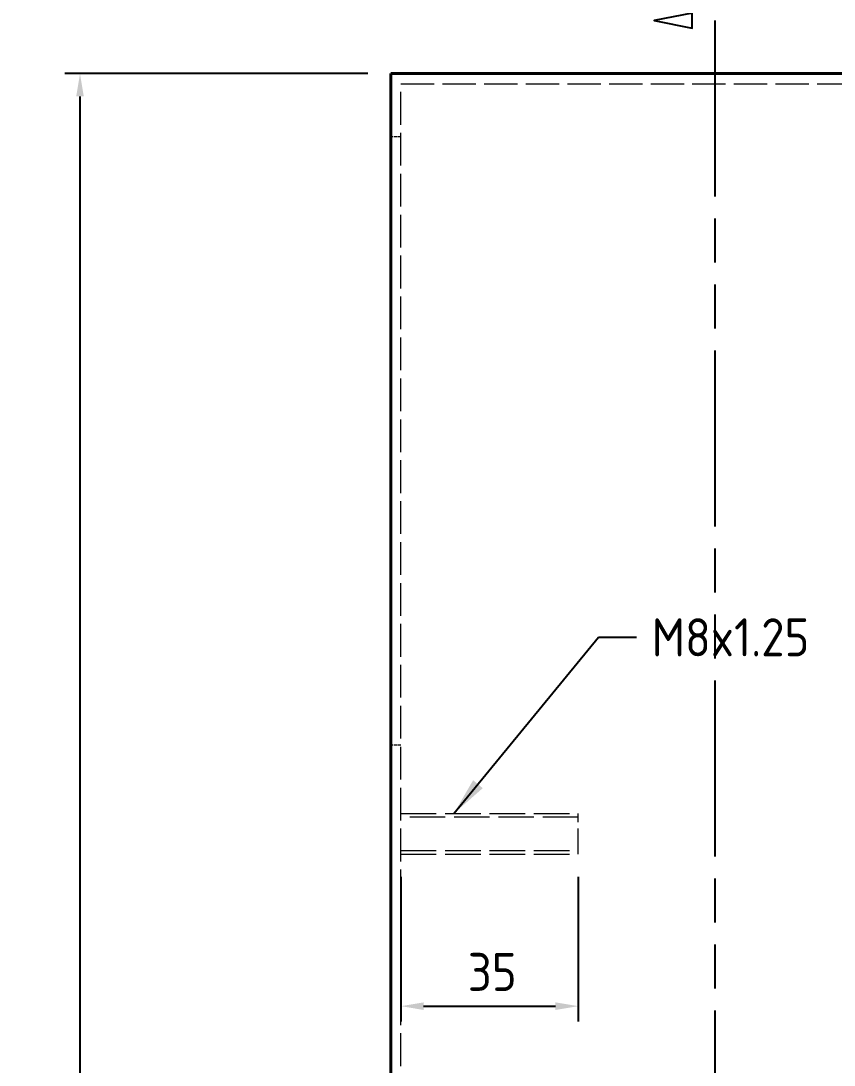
# Model space of a CAD drawing. Header units: millimetres. Extents: x 0 to 2523, y 0 to 1782.
# Drawn here: x 238.7 to 399.2, y 1097.6 to 1303.6 of the extents above; entities that cross this region are included whole.
import ezdxf

# ---------------------------------------------------------------- set-up
doc = ezdxf.new("R2010")
doc.units = ezdxf.units.MM
doc.header["$LTSCALE"] = 3
for name, pattern in [('CHAIN', [0.3543, 0.2362, -0.0295, 0.0591, -0.0295]), ('DASHED', [0.2067, 0.1654, -0.0413]), ('DOUBLE_DASH_CHAIN', [1.2403, 0.6614, -0.0827, 0.1654, -0.0827, 0.1654, -0.0827])]:
    doc.linetypes.add(name, pattern=pattern)
for name, color, linetype, lineweight in [('가려진 것(ISO)', 2, 'DASHED', 18), ('가시적인 것(ISO)', 3, 'Continuous', 40), ('기호(ISO)', 5, 'Continuous', 25), ('단면선(ISO)', 7, 'CHAIN', 25), ('치수(ISO)', 2, 'Continuous', 25)]:
    doc.layers.add(name, color=color, linetype=linetype, lineweight=lineweight)
doc.styles.add('치수 텍스트_PSTEK_POSCO', font='isocp.shx')
doc.dimstyles.new('치수_PSTEK_POSCO', dxfattribs={"dimscale": 3, "dimtxt": 2.5, "dimasz": 1.5, "dimexe": 1, "dimexo": 1.5, "dimgap": 1, "dimtad": 1, "dimrnd": 1e-08, "dimdsep": 46, "dimtxsty": '치수 텍스트_PSTEK_POSCO', "dimcen": 0.09, "dimdle": 10, "dimclrd": 7, "dimclre": 7, "dimclrt": 2, "dimadec": 1, "dimazin": 2, "dimtfac": 1, "dimtmove": 0, "dimatfit": 3, "dimfxl": 0, "dimtolj": 1, "dimlwd": -1, "dimlwe": -1, "dimarcsym": 0})
doc.dimstyles.new('치수_PSTEK_POSCO$7', dxfattribs={"dimscale": 3, "dimtxt": 2.5, "dimasz": 2.5, "dimexe": 1, "dimexo": 1.5, "dimgap": 1, "dimtad": 1, "dimrnd": 1e-08, "dimdsep": 46, "dimtxsty": '치수 텍스트_PSTEK_POSCO', "dimcen": 0.09, "dimdle": 10, "dimclrd": 7, "dimclre": 7, "dimclrt": 2, "dimadec": 1, "dimazin": 2, "dimtfac": 1, "dimtmove": 0, "dimatfit": 3, "dimfxl": 0, "dimtolj": 1, "dimlwd": -1, "dimlwe": -1, "dimarcsym": 0})

# ---------------------------------------------------------------- blocks, each defined once
blk = doc.blocks.new('*D105')
at = {"layer": 'Defpoints', "color": 0, "transparency": 16777216}
for p in [(311.71, 1293.23), (559.71, 871.23), (311.71, 840.23)]:
    blk.add_point(p, dxfattribs=at)
at = {"layer": '치수(ISO)', "color": 7, "transparency": 16777216}
for p, q in [((559.71, 866.73), (559.71, 837.23)), ((555.21, 840.23), (316.21, 840.23))]:
    blk.add_line(p, q, dxfattribs=at)
for points in [[(316.21, 840.98), (316.21, 839.48), (311.71, 840.23)], [(555.21, 840.98), (555.21, 839.48), (559.71, 840.23)]]:
    blk.add_solid(points, dxfattribs=at)
at = {"layer": '치수(ISO)', "color": 2, "transparency": 16777216, "insert": (412.17, 846.98), "char_height": 7.5, "attachment_point": 4, "style": '치수 텍스트_PSTEK_POSCO'}
blk.add_mtext('\\A1;248', dxfattribs=at)
blk = doc.blocks.new('*D106')
at = {"layer": 'Defpoints', "color": 0, "transparency": 16777216}
for p in [(311.71, 1293.23), (250.39, 433.23), (311.71, 433.23)]:
    blk.add_point(p, dxfattribs=at)
at = {"layer": '치수(ISO)', "color": 7, "transparency": 16777216}
for p, q in [((307.21, 1293.23), (247.39, 1293.23)), ((250.39, 1288.73), (250.39, 437.73)), ((307.21, 433.23), (247.39, 433.23))]:
    blk.add_line(p, q, dxfattribs=at)
for points in [[(249.64, 1288.73), (251.14, 1288.73), (250.39, 1293.23)], [(249.64, 437.73), (251.14, 437.73), (250.39, 433.23)]]:
    blk.add_solid(points, dxfattribs=at)
at = {"layer": '치수(ISO)', "color": 2, "transparency": 16777216, "insert": (243.64, 966.48), "char_height": 7.5, "attachment_point": 4, "rotation": 90, "style": '치수 텍스트_PSTEK_POSCO'}
blk.add_mtext('\\A1;860', dxfattribs=at)
blk = doc.blocks.new('2dTransSection2')
at = {"layer": '단면선(ISO)', "linetype": 'Continuous'}
for p, q in [((123.734, 434.063), (123.734, 435.063)), ((121.234, 434.563), (123.734, 434.063)), ((125.234, 434.563), (125.234, 430.703))]:
    blk.add_line(p, q, dxfattribs=at)
at = {"layer": '단면선(ISO)', "linetype": 'DOUBLE_DASH_CHAIN', "ltscale": 5.832679}
blk.add_line((125.234, 434.563), (125.234, 126.864), dxfattribs=at)
at = {"layer": '단면선(ISO)', "linetype": 'Continuous', "flags": 128}
blk.add_lwpolyline([(123.734, 435.063), (121.234, 434.563), (123.734, 434.063), (123.734, 435.063)], dxfattribs=at)
at = {"layer": '단면선(ISO)'}
blk.add_solid([(123.734, 435.063), (121.234, 434.563), (123.734, 434.063), (123.734, 435.063)], dxfattribs=at)
blk = doc.blocks.new('*D118')
at = {"layer": 'Defpoints', "color": 0, "transparency": 16777216}
for p in [(313.71, 1139.23), (348.71, 1139.23), (348.71, 1109.23)]:
    blk.add_point(p, dxfattribs=at)
at = {"layer": '치수(ISO)', "color": 7, "transparency": 16777216}
for p, q in [((313.71, 1134.73), (313.71, 1106.23)), ((348.71, 1134.73), (348.71, 1106.23)), ((318.21, 1109.23), (344.21, 1109.23))]:
    blk.add_line(p, q, dxfattribs=at)
for points in [[(318.21, 1109.98), (318.21, 1108.48), (313.71, 1109.23)], [(344.21, 1109.98), (344.21, 1108.48), (348.71, 1109.23)]]:
    blk.add_solid(points, dxfattribs=at)
at = {"layer": '치수(ISO)', "color": 2, "transparency": 16777216, "insert": (326.93, 1115.98), "char_height": 7.5, "attachment_point": 4, "style": '치수 텍스트_PSTEK_POSCO'}
blk.add_mtext('\\A1;35', dxfattribs=at)

msp = doc.modelspace()

# ---------------------------------------------------------------- linework, layer by layer
at = {"layer": '가려진 것(ISO)', "ltscale": 13.022854}
msp.add_line((313.7116, 435.233), (313.7116, 1291.233), dxfattribs=at)
at = {"layer": '가려진 것(ISO)', "ltscale": 13.251719}
msp.add_line((313.7116, 1291.233), (502.7116, 1291.233), dxfattribs=at)
at = {"layer": '가려진 것(ISO)', "ltscale": 1.269698}
for p, q in [((313.7116, 1280.733), (311.7116, 1280.733)), ((313.7116, 1160.733), (311.7116, 1160.733))]:
    msp.add_line(p, q, dxfattribs=at)
at = {"layer": '가려진 것(ISO)', "ltscale": 14.110627}
for p, q in [((313.7116, 1147.233), (348.7116, 1147.233)), ((348.7116, 1146.489), (313.7116, 1146.489)), ((313.7116, 1139.977), (348.7116, 1139.977)), ((313.7116, 1139.233), (348.7116, 1139.233))]:
    msp.add_line(p, q, dxfattribs=at)
at = {"layer": '가려진 것(ISO)', "ltscale": 10.132536}
msp.add_line((348.7116, 1139.233), (348.7116, 1147.233), dxfattribs=at)
at = {"layer": '가시적인 것(ISO)'}
for q in [(311.7116, 433.233), (504.7116, 1293.233)]:
    msp.add_line((311.7116, 1293.233), q, dxfattribs=at)

# ---------------------------------------------------------------- block references
at = {"layer": '단면선(ISO)', "xscale": 3, "yscale": 3, "zscale": 3}
msp.add_blockref('2dTransSection2', (0, 0), dxfattribs=at)

# ---------------------------------------------------------------- texts
at = {"layer": '기호(ISO)', "color": 2, "insert": (363.2244, 1182.0075), "char_height": 7.5, "width": 37.88403, "attachment_point": 4, "style": '치수 텍스트_PSTEK_POSCO'}
msp.add_mtext('{M8x1.25}', dxfattribs=at)

# ---------------------------------------------------------------- dimensions: what is measured, and where the dimension line sits
at = {"layer": '치수(ISO)', "color": 7}
for base, p1, p2, angle, override, picture, middle in [((250.3946, 433.233), (311.7116, 1293.233), (311.7116, 433.233), 90, {"dimdec": 2, "dimtp": 0, "dimtm": 0, "dimtdec": 2, "dimtofl": 0, "dimatfit": 1}, '*D106', (250.3946, 973.233)), ((311.7116, 840.233), (559.7116, 871.233), (311.7116, 1293.233), 180, {"dimdec": 2, "dimse2": 1, "dimtp": 0, "dimtm": 0, "dimtdec": 2, "dimtofl": 0, "dimatfit": 1}, '*D105', (419.3928, 840.233)), ((348.7116, 1109.233), (313.7116, 1139.233), (348.7116, 1139.233), 180, {"dimdec": 2, "dimtp": 0, "dimtm": 0, "dimtdec": 2, "dimtofl": 0, "dimatfit": 1}, '*D118', (331.2116, 1109.233))]:
    dim = msp.add_linear_dim(base=base, p1=p1, p2=p2, angle=angle, dimstyle='치수_PSTEK_POSCO', override=override, dxfattribs=at)
    dim.commit()
    dim.dimension.update_dxf_attribs({"geometry": picture, "text_midpoint": middle, "dimtype": 160})

# ---------------------------------------------------------------- leaders
at = {"layer": '기호(ISO)', "color": 7, "annotation_type": 0, "has_hookline": 1, "hookline_direction": 0, "text_width": 31.8107}
msp.add_leader([(324.1645, 1147.233), (352.7244, 1182.0075), (360.2244, 1182.0075)], dimstyle='치수_PSTEK_POSCO$7', override={"dimtad": 0}, dxfattribs=at)

doc.saveas('drawing.dxf')
